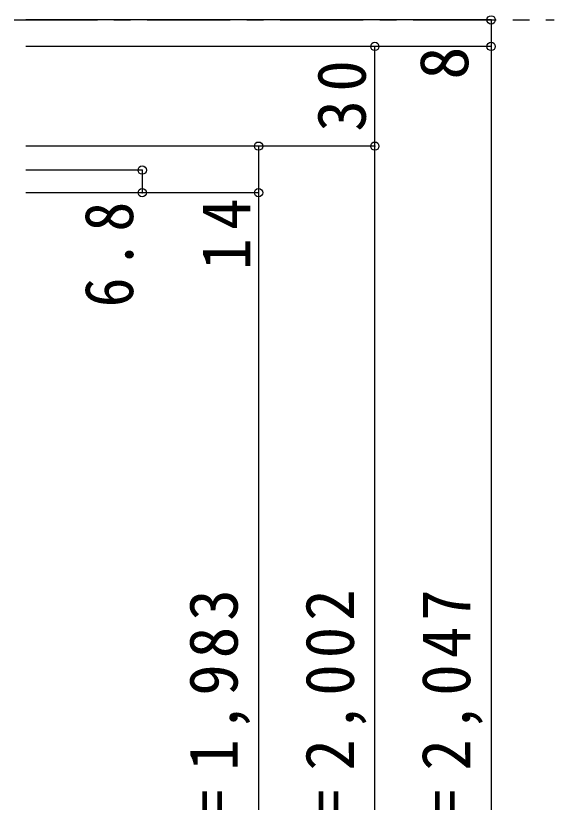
# Model space of a CAD drawing. Units: millimetres at full size, sheet at 1:5; details may follow other scales. Extents: x -973 to 977, y -718 to 696.
# Drawn here: x -618.2 to -456.2, y -294.6 to -57.9 of the extents above; entities that cross this region are included whole.
import ezdxf
from ezdxf.enums import TextEntityAlignment as Align

# ---------------------------------------------------------------- set-up
doc = ezdxf.new("R2010")
doc.units = ezdxf.units.MM
doc.header["$LTSCALE"] = 5
doc.header["$PDMODE"] = 32
doc.header["$PDSIZE"] = 2.5
doc.linetypes.add('CHAIN1', pattern=[8, 5, -1, 1, -1])
doc.layers.add('0-1_通り芯', color=4, linetype='CHAIN1')
doc.layers.add('0-B_寸法', color=7, linetype='Continuous')
doc.styles.add('ＭＳ ゴシック', font='')
doc.styles.get('ＭＳ ゴシック').set_extended_font_data('MS Gothic')

msp = doc.modelspace()

# ---------------------------------------------------------------- linework, layer by layer
at = {"layer": '0-1_通り芯'}
msp.add_line((-858.68, -59.167), (-456.18, -59.167), dxfattribs=at)
at = {"layer": '0-B_寸法', "color": 4}
for p, q in [((-475.18, -59.167), (-615.18, -59.167)), ((-475.18, -59.167), (-475.18, -67.167)), ((-475.18, -67.167), (-615.18, -67.167)), ((-510.18, -502.167), (-510.18, -67.167)), ((-475.18, -67.167), (-475.18, -517.167)), ((-510.18, -97.167), (-615.18, -97.167)), ((-545.18, -97.167), (-545.18, -497.167)), ((-580.18, -104.367), (-615.18, -104.367)), ((-580.18, -104.367), (-580.18, -111.167)), ((-545.18, -111.167), (-615.18, -111.167))]:
    msp.add_line(p, q, dxfattribs=at)
at = {"layer": '0-B_寸法'}
for p in [(-475.18, -59.167), (-510.18, -67.167), (-475.18, -67.167), (-545.18, -97.167), (-510.18, -97.167), (-580.18, -104.367), (-580.18, -111.167), (-545.18, -111.167)]:
    msp.add_point(p, dxfattribs=at)

# ---------------------------------------------------------------- texts
at = {"layer": '0-B_寸法', "style": 'ＭＳ ゴシック'}
msp.add_text('8', height=14.66, rotation=90, dxfattribs=at).set_placement((-477.68, -77.167), align=Align.BOTTOM_LEFT)
at = {"layer": '0-B_寸法', "char_height": 14.66, "attachment_point": 7, "rotation": 90, "style": 'ＭＳ ゴシック'}
for s, insert in [('\\T1.27;\\W0.95;30', (-512.68, -92.792)), ('\\T1.27;\\W0.95;14', (-547.68, -134.417)), ('\\T1.27;\\W0.9;6.8', (-582.68, -145.667)), ('\\T1.19;\\W0.95;ＤＨ＝1,983', (-547.68, -352.917)), ('\\T1.19;\\W0.95;枠内＝2,002', (-512.68, -352.917)), ('\\T1.19;\\W0.95;枠外＝2,047', (-477.68, -352.917))]:
    msp.add_mtext(s, dxfattribs=dict(at, insert=insert))

doc.saveas('drawing.dxf')
